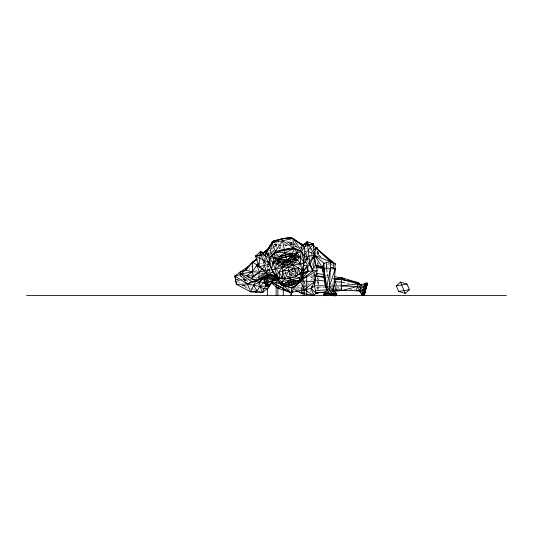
<?xml version="1.0" encoding="UTF-8"?>
<svg xmlns="http://www.w3.org/2000/svg" width="533" height="533" viewBox="0 0 533 533"><rect width="100%" height="100%" fill="white"/><g stroke="black" fill="none" stroke-linecap="round" stroke-linejoin="round"><path stroke-width="0.4" stroke-dasharray="2.67 2" d="M314.39 277.726L314.377 273.715M278.019 244.993L278.059 242.648M301.458 249.038L301.538 247.399L302.571 245.78M314.823 275.321L314.976 272.916M263.602 268.059L263.728 266.593M318.068 263.162L317.935 264.621L317.935 263.162M269.238 270.864L269.725 267.739M318.101 289.239L318.308 280.864L318.274 284.995M264.528 262.476L265.148 257.699M301.338 257.319L301.558 255.713M314.723 273.476L313.624 279.465M264.648 260.224L265.041 257.779M332.266 285.968L333.092 281.064M264.728 262.776L265.214 260.517M265.374 259.764L265.701 258.252M285.135 274.209L285.661 271.79M292.277 244.047L289.785 241.989L290.325 239.637M264.468 262.836L265.088 260.544M265.227 263.975L265.641 262.416M267.313 256.2L268.139 253.102M265.534 264.055L265.954 262.502M267.832 255.487L269.292 250.03M269.645 271.843L270.271 269.505M276.121 247.678L277.04 244.254M285.375 275.221L286.214 272.103M305.043 262.109L306.089 258.212M271.217 254.934L273.769 249.884M275.221 246.992L276.314 244.827L278.559 244.354M305.256 262.842L307.068 259.285L306.928 257.919M304.283 288L305.869 285.155L303.797 281.611M245.3 281.351L246.433 279.392L240.576 276.547L240.25 275.115M266.613 268.152L268.086 266.154M274.948 256.813L275.927 255.474M262.942 267.693L263.968 266.413M305.869 255.86L307.834 253.448M308.321 252.849L310.286 250.437M310.779 249.837L312.251 248.025M263.009 257.559L264.028 256.34M316.415 288.213L317.461 287.014M300.239 247.412L301.378 246.226M267.799 270.997L269.538 269.338L268.739 266.373M271.537 249.131L273.922 246.979M274.522 246.439L276.314 244.827L282.49 245.44L273.922 244.66M251.303 274.995L253.128 273.349M303.91 286.474L305.729 284.835M306.335 284.289L308.154 282.65M310.579 280.465L314.217 277.187L313.837 273.036M248.978 280.531L250.87 278.912M256.46 278.466L257.686 277.44M261.35 274.362L263.189 272.823L261.603 272.889M287.167 277.1L288.44 276.054M242.288 279.439L246.433 279.392L243.748 281.331L243.268 279.212L244.5 278.239M270.651 249.211L272.536 247.745M273.169 247.259L276.314 244.827L273.902 241.602M267.539 270.811L269.538 269.338L270.751 270.324M278.712 248.818L282.617 245.993M267.419 270.498L269.538 269.338L270.557 271.524M298.707 266.507L300.066 265.774L297.727 265.607M304.263 286.994L305.709 286.248M306.428 285.875L308.6 284.755M244.141 285.162L242.662 285.921L241.109 285.535M267.493 253.528L268.925 252.802M271.797 251.343L273.949 250.25M278.966 247.705L282.55 245.88M262.056 259.884L264.968 258.578M305.396 258.665L307.648 257.725M308.061 284.249L309.52 283.649M297.574 289.919L302.091 288.113L296.615 287.334M260.137 274.015L263.189 272.823M244.887 285.082L242.662 285.921L242.335 284.189M254.314 271.277L257.412 270.204M244.747 285.202L242.662 285.921L247.685 288.306M244.46 281.091L247.305 280.125M293.796 252.069L295.342 251.596M267.186 269.998L269.538 269.338M260.697 263.815L262.216 263.395M265.561 254.514L269.178 253.541M269.958 253.335L272.31 252.709M294.676 246.712L297.068 246.073M305.016 259.831L307.068 259.285L308.52 262.189M286.954 276.987L288.426 276.594M292.43 272.057L294.023 271.663M257.939 283.996L260.91 283.289M254.314 277.7L257.466 277.027M287.54 242.462L289.785 241.989L292.131 242.422M272.096 251.736L273.722 251.396M294.802 246.952L297.234 246.439M266.147 253.455L267.739 254.521L271.763 253.668M299.126 247.905L303.703 247.519M301.285 248.218L302.851 247.885M275.421 255.434L277.853 254.921M278.666 254.747L280.285 254.408M289.206 252.529L291.638 252.016M284.349 273.402L286.754 272.896M291.558 271.883L293.963 271.377M291.951 273.616L294.376 273.103M287.04 277.147L289.279 276.674M305.522 259.598L307.068 259.285L306.228 256.16M313.671 274.302L315.263 273.982M284.409 273.689L286.021 273.409M284.882 245.273L286.494 245.027M289.725 244.534L292.151 244.161M305.362 249.018L306.895 248.798M349.541 289.825L355.105 289.286M284.869 245.433L288.087 245.26M291.298 245.087L293.703 244.96M294.509 244.914L296.115 244.834M309.58 252.535L311.245 252.455L312.198 254.501M240.576 276.547L242.175 276.487M240.51 280.605L235.666 279.512L238.704 279.392M243.268 279.212L245.546 279.125M238.564 275.907L240.776 275.834L246.846 279.612M237.138 280.151L239.344 280.085M243.028 279.965L247.445 279.825M318.274 287.76L324.824 287.573M336.283 287.24L339.554 287.147M297.72 285.335L300.978 285.262M301.791 285.242L305.869 285.155M273.922 244.314L278.632 244.221M284.209 244.107L285.801 244.081M289.785 244.001L292.171 243.947M266.32 266.433L268.759 266.387M235.666 279.512L238.151 279.485M295.635 288.14L302.091 288.113M305.229 259.278L308.554 259.278M328.108 263.229L332.012 263.229M330.393 263.955L332.819 263.955M331.2 267.286L332.819 267.286M324.171 267.773L325.776 267.773M276.167 270.504L277.92 270.504M290.785 270.504L293.989 270.504M274.122 244.387L278.259 244.394M289.845 244.427L292.331 244.427M289.466 243.741L295.075 244.034M267.18 254.634L268.792 254.754M304.396 251.403L305.915 251.636M309.72 252.222L311.245 252.455L311.838 254.727M250.57 266L254.641 266.64M286.161 241.642L291.804 242.582M326.283 277.353L327.895 277.62M325.67 274.995L328.075 275.441M342.399 282.184L349.615 283.809M287.5 242.475L292.197 243.554M289.785 241.989L292.097 242.562M292.87 242.755L295.189 243.328M279.225 248.511L281.551 249.138M291.291 275.454L292.877 275.894M295.342 289.419L296.888 289.892M267.713 253.788L269.118 254.248M342.373 282.277L347.043 283.882M327.489 264.415L330.56 265.567M309.48 276.48L313.877 278.259M294.249 289.685L295.662 290.365M244.547 285.288L247.492 286.754M250.443 288.22L254.128 290.052M294.649 289.725L296.135 290.472M318.101 251.776L318.501 255.194L320.673 256.333L318.501 255.194L316.415 252.802M291.238 270.504L293.956 271.963M281.597 279.179L283.643 280.325M284.842 271.743L286.174 272.57M284.775 244.56L288.786 247.112M326.356 266.187L329.048 267.926M316.762 251.243L318.807 252.655M318.501 255.194L320.5 256.646M331.166 264.381L332.499 265.354M310.639 256.306L311.885 257.286M294.776 246.099L297.9 248.664M306.941 257.272L308.76 258.911M243.534 285.288L247.125 288.586M237.412 281.111L239.743 283.25M249.93 285.568L251.063 286.607M253.335 288.693L254.468 289.739M293.763 243.914L298.473 248.265M297.447 285.974L300.139 289.079M309.8 289.972L311.272 291.784M244.827 280.904L240.776 275.834L241.556 280.012M301.332 249.544L301.332 247.932L301.978 248.944M288.293 287.987L289.366 289.979M267.952 256.16L267.739 254.521L268.472 255.987M268.246 252.849L268.945 254.321M305.702 254.401L306.682 256.653M307.008 257.399L308.321 260.404M257.959 283.829L258.518 285.128M307.328 257.379L308.567 260.384M267.739 254.521L268.552 256.706M267.706 264.508L269.958 271.544M305.023 250.55L305.509 252.069M305.749 252.829L306.468 255.114M302.004 248.984L301.538 247.399L301.631 248.951M296.648 268.952L297.101 270.537M301.458 246.532L302.071 248.824M305.222 260.597L306.248 264.428M290.765 273.502L291.378 275.801M267.613 253.961L268.239 256.306M301.405 262.829L301.918 265.121M331.606 284.375L331.952 285.981M326.742 269.571L327.875 275.048M247.572 280.518L247.838 281.91M301.332 247.932L301.545 249.351M306.102 257.459L307.041 263.828M314.523 266.054L315.13 270.504M249.184 267.992L249.351 269.491M326.669 269.611L327.529 277.786M271.517 251.783L271.677 253.428M318.068 277.853L318.274 280.038M307.068 259.285L307.408 263.295M314.823 265.694L315.076 269.705M291.411 274.335L291.478 275.867M277.66 270.504L277.68 272.11M340.087 283.529L340.087 285.055M336.756 283.529L336.756 285.821M336.03 283.529L336.03 285.055M318.274 253.255L318.274 255.194M317.935 251.936L317.901 255.194M317.901 277.66L317.935 279.312M317.901 280.038L317.935 284.995M317.901 287.454L317.935 290.712M317.661 251.116L317.661 255.194M317.661 261.77L317.661 264.141M317.661 277.66L317.661 279.245M317.661 280.864L317.661 284.995M317.661 287.454L317.661 289.079M315.803 252.749L315.803 255.194M315.803 280.864L315.803 284.995M313.797 274.668L313.797 279.665M312.251 253.022L312.251 254.687M312.251 263.016L312.251 265.514M312.251 275.501L312.251 280.498M311.245 252.455L311.245 257.379M311.245 275.428L311.245 280.358M306.715 257.452L306.715 263.742M304.396 281.737L304.396 286.461M301.332 286.634L301.332 289.053M291.644 274.642L291.644 276.214M290.791 273.715L290.791 275.321M290.712 273.835L290.712 275.501M267.493 253.994L267.493 255.54M267.493 263.355L267.493 270.711M332.819 267.719L331.2 267.719L332.819 267.773"/><path stroke-width="0.8" d="M315.343 247.992L317.661 247.958L315.803 247.958L314.55 255.194L323.964 263.229L323.964 268.792L326.769 286.787L326.782 289.939L324.051 293.843L323.611 295.329L330.813 295.462L330.813 294.249C335.517 285.082 334.657 274.075 335.17 263.955L315.803 247.958L313.797 245.526L313.224 247.065M314.377 281.917L314.383 280.131L314.423 281.737L311.245 288.56L313.797 295.489L315.803 293.057L326.283 291.824M272.796 275.854L275.761 277.027C278.626 271.757 282.717 266.56 287.034 262.323C292.697 264.455 298.54 267.559 303.277 271.224L310.013 264.428L314.39 254.914L313.391 243.901L307.168 241.795L304.423 247.559L304.043 262.669L303.277 271.224L300.925 281.271L292.43 287.92L281.97 285.268L275.761 277.027L271.61 269.498L265.161 255.827L260.331 251.669L255.487 256.106L259.011 266.587L266.86 273.522L271.31 275.275M269.332 285.148L270.564 284.202L268.925 286.701L266.32 285.881L264.275 282.23L264.428 277.24L265.907 275.981L267.986 276.047L268.192 275.021L276.067 276.58L275.861 277.606L274.302 277.959M251.369 278.339L253.355 276.047L252.382 271.75L252.569 262.196L256.953 258.418M359.862 291.178L361.121 284.789L367.144 283.116L364.479 294.582L362.247 295.255L359.862 291.178C351.167 290.205 342.259 290.292 333.531 290.971M291.584 238.731L293.103 238.411L301.638 251.583L304.043 262.669L298.886 280.958L298.82 283.163L291.844 285.162L284.662 286.148L271.61 269.498L269.338 258.392L271.83 242.895L273.422 240.956L282.07 238.751L290.865 237.285L302.911 245.24L304.423 247.559C295.282 257.146 304.836 270.144 300.925 281.271L292.43 287.92L281.97 285.268C273.895 276.66 277.4 260.91 265.161 255.827L265.614 253.102L271.83 242.895L282.07 238.751L293.103 238.411L304.423 247.559M267.986 276.047L265.907 275.981L265.754 278.772L266.76 280.891L266.32 285.881L263.748 288.999L262.449 292.617L250.723 291.877L236.445 284.375L234.886 276.021L248.938 265.74L256.406 259.151M314.337 260.684L314.55 255.194L335.17 263.955L333.125 262.542M314.357 260.797L314.423 259.278L313.151 256.553M313.524 250.21L315.803 247.958L330.393 261.703L330.393 268.792L326.769 286.787L329.574 289.872L331.613 293.137L331.506 295.422L323.611 295.329L324.923 293.11L328.408 292.83L336.809 294.129L335.377 295.715L323.784 295.382M364.112 294.836L365.058 290.905L364.479 294.582L362.58 295.555L357.416 286.448L334.511 285.821L336.03 279.392L340.087 277.686L341.593 277.686L358.409 282.743L363.493 287.107L364.239 289.799L365.411 290.112L367.144 283.116L365.598 283.163L364.672 283.809L363.493 287.107L362.58 295.555L362.84 292.364L359.888 290.225L356.284 290.658L358.409 282.743L341.593 279.392L333.645 279.006M330.393 268.792L329.341 286.787L329.574 289.872L328.408 292.83L323.611 295.329L335.377 295.715L336.603 293.736L333.278 290.378L332.819 288.939M314.523 280.131L314.423 281.737L304.396 289.612L290.791 292.63L277.886 288.206L271.663 283.223M304.103 256.14L301.638 251.583L298.12 250.65L293.223 247.612L293.103 238.411L282.497 240.783L275.434 251.356L269.338 258.392L268.925 263.555L268.712 261.91M325.67 292.177L315.803 293.057L314.55 285.821L315.396 276.081L324.124 277.48M275.081 274.861L275.761 277.027L259.011 266.587L260.331 251.669L265.614 253.102L266.873 252.129M301.978 269.685L300.326 273.902L297.494 274.948L295.755 276.9L284.935 279.179L282.557 278.093L282.737 261.223L279.412 258.425L273.669 257.839L269.338 258.392L275.434 251.356L293.223 247.612L301.638 251.583L295.868 253.162M245.84 282.17L247.365 284.069L250.723 291.877L256.979 290.678L262.449 292.617L268.072 288.1L268.925 286.701L266.32 285.881L260.091 286.514L247.365 284.069L236.445 284.375L234.886 276.021C243.101 274.835 247.132 267.419 252.569 262.196L256.886 264.868L259.358 272.183L258.538 279.858L255.44 281.064M291.611 269.058L298.307 268.026L297.494 274.948L290.518 259.584L292.437 255.687L297.454 252.829L298.12 250.65M300.639 280.351L312.891 270.897L314.423 259.278L312.511 257.772M364.152 294.289L363.959 294.942L366.378 285.994L364.799 285.815L363.493 287.107L360.335 287.467L357.416 286.448L341.593 290.592L341.593 277.686L344.511 279.125M284.309 266.84L275.301 269.405L271.61 269.498L274.835 252.489L294.229 248.405L301.638 251.583M359.888 290.225L362.96 290.278L364.239 289.799L365.598 283.163L363.493 287.107M330.393 261.703L323.964 263.229L322.258 267.286L325.51 286.787L328.408 292.83L330.813 294.249L326.822 293.756L326.589 295.329L328.614 295.628M303.47 288.979L313.797 295.489L301.332 293.083L301.871 289.532M334.477 272.883L335.17 268.792L322.258 268.792L323.344 271.923M268.612 274.295L267.086 274.248L265.627 275.388L263.988 277.886L264.508 278.852L265.96 277.746L267.486 277.78L274.781 279.225L274.582 280.251L267.28 278.806L265.754 278.772L264.308 279.878L265.707 277.007L277.227 278.992L277.426 277.966L266.46 276.021L266.66 274.995L268.412 275.321L268.612 274.295L273.609 275.281L273.402 276.307L269.125 275.461M264.928 276.454L266.886 275.275L267.086 274.248M267.439 275.987L267.28 278.806L268.292 280.924L267.253 286.174L269.258 284.116M269.332 284.649L268.925 286.701L269.545 284.375M267.3 285.921L271.81 283.309L272.13 281.69L266.76 280.891C262.156 283.296 258.505 287.753 256.293 292.397L254.861 291.718M364.799 285.815L367.144 283.116L365.198 290.771L362.96 290.278L360.335 287.467L358.083 283.956L341.593 279.392M269.338 258.392L272.176 256.113L274.835 252.489L278.966 256.693L279.412 258.425L276.407 264.022L275.301 269.405C280.644 264.368 287.514 261.263 292.437 255.687L296.128 254.921L300.039 257.026L304.043 262.669L300.625 264.068L291.351 265.354M367.19 283.663L364.985 292.311L362.84 292.364L362.247 295.255L364.479 294.582L367.157 283.296M365.305 290.438L367.144 283.116M311.838 286.288L311.245 288.56L315.803 293.057M365.272 290.105L367.224 284.102L365.298 290.152M269.738 247.139L270.031 246.046M270.338 246.133L270.811 244.381L272.136 243.641M334.537 271.137L335.17 268.792L329.341 286.787L336.809 294.129L333.658 293.556L332.352 290.152L326.782 289.939M367.17 283.476L365.198 290.771L365.411 290.112L362.96 290.278L364.985 292.311L364.432 293.63M364.385 293.49L366.951 284.715M324.131 295.509L333.045 295.615L333.658 293.556L335.897 293.023M333.045 295.615L330.813 295.462L331.613 293.137L333.045 295.615L334.664 294.049L335.377 295.715L333.898 295.562M270.178 246.086L270.811 244.381L267.386 250.983M365.332 290.185L366.378 285.994L364.239 289.799M298.447 257.359L300.039 257.026L292.437 255.687L279.412 258.425L275.728 259.225L272.996 262.722L282.903 267.14C286.634 265.201 292.064 264.281 292.983 259.398L292.137 253.915L294.229 248.405L300.039 257.026L292.757 265.061L288.073 267.266L282.543 270.964L279.019 272.09L279.545 278.279L283.703 278.186M250.723 291.877L255.447 281.357L261.71 278.339L265.627 275.388L263.109 279.185M271.81 283.309L267.966 282.55L266.32 285.881L264.275 282.23L265.754 278.772M292.757 265.061L284.116 264.788L283.869 262.989L285.068 260.397L292.983 259.398L297.441 259.584L300.625 264.068C293.703 261.616 286.168 261.543 279.412 258.425L272.996 262.722L274.588 262.389M269.098 248.052L270.811 244.381M265.161 255.827L271.83 242.895L273.349 242.575M362.84 292.364L361.74 294.389M335.377 295.715L336.603 293.736L333.658 293.556M293.05 256.52L294.589 256.193L296.128 254.921L297.454 252.829L286.288 255.147M265.614 253.102L273.422 240.956L278.986 239.863M257.359 259.364L252.569 262.196L245.593 270.224L239.603 272.256L240.45 274.102L246.666 275.648L252.382 271.75L258.418 263.036M256.979 290.678L253.481 285.048L259.245 282.104L261.71 278.339M264.428 277.24L259.245 282.104L255.447 281.357L251.543 281.357L247.365 284.069L234.886 276.021L236.359 275.974M285.335 238.524L290.865 237.285L302.911 245.24L307.168 241.795L314.39 254.914L303.277 271.224L303.03 268.972M312.391 245.233L313.391 243.901L305.329 244.933M265.001 277.18L265.907 275.981M299.06 282.064L290.791 292.63L290.791 295.489M251.476 278.433L259.358 272.183L261.916 268.978M304.183 255.027L313.391 243.901L304.696 246.466M301.105 279.552L308.101 271.324L317.202 270.504L314.423 259.278L314.523 260.884M335.65 294.796L336.603 293.736M315.696 275.608L317.661 273.496L324.071 274.695M263.529 291.491L262.449 292.617L260.091 286.514L259.245 282.104L265.627 275.388M269.478 285.328L270.564 284.202L268.072 288.1L263.748 288.999L260.091 286.514M301.951 245.64L303.097 244.454L300.745 244.021M303.23 245.72L307.168 241.795L310.013 264.428M266.06 272.663L258.538 279.858L251.636 279.012M396.325 285.815L400.483 282.117L407.005 284.056L409.371 289.685L405.213 293.377L398.691 291.444L396.325 285.815L407.005 284.056M263.249 253.108L268.852 248.165L263.215 253.022M264.228 278.266L265.707 277.007L267.486 277.78M325.363 285.821L314.55 285.821L311.245 288.56L304.396 289.612L300.392 281.551M284.622 279.185L281.444 281.797L281.97 285.268M265.201 276.154L266.66 274.995L268.412 275.321M264.988 283.623L266.44 282.517L267.966 282.55M258.225 277.666L265.541 272.276M298.886 280.958L290.678 279.618L283.709 284.156L291.844 285.162L298.886 280.958C293.576 279.958 288.719 283.096 284.662 286.148L283.709 284.156L281.444 281.797L300.006 277.88L300.925 281.271M283.709 284.156L290.678 279.618L295.782 280.718L296.008 282.557L298.82 283.163L300.006 277.88L295.255 276.56M277.886 295.489L277.886 288.206L279.125 287.334M281.597 285.581L282.836 284.702M272.263 280.185L274.662 280.278L276.627 278.972M272.176 256.113L273.669 257.839L278.966 256.693L285.022 252.762L294.229 248.405M264.055 270.871L259.358 272.183L253.355 276.047L246.666 275.648L247.592 276.867M300.719 280.405L317.202 270.504L314.423 281.737L300.832 280.871M301.698 275.128L308.101 271.324L307.688 266.507M364.985 292.311L363.053 293.463L364.479 294.582M292.137 253.915L285.968 257.259L278.966 256.693L285.435 254.727L292.137 253.915L285.022 252.762L274.835 252.489M276.407 264.022L285.068 260.397L282.41 263.955L276.407 264.022L278.019 263.675M302.284 274.049L308.101 271.324L307.075 267.493M259.664 278.786L264.814 276.387M252.569 262.196L254.747 261.23M291.778 277.42L290.345 278.039L287.853 278.093M285.435 264.515L284.116 264.788L282.41 263.955L280.411 262.049L279.412 258.425L286.561 260.084L292.437 255.687L297.441 259.584L291.924 261.95L288.053 259.771L290.199 261.656L290.698 263.402M293.416 276.767L290.345 278.039L288.007 278.053M296.488 275.494L300.326 273.902L298.307 268.026M293.05 291.724L290.791 292.63L271.837 282.363M247.365 284.069L255.447 281.357M294.629 268.419L288.719 270.331L282.543 270.964L284.935 279.179L288.719 270.331L295.755 276.9L294.629 268.419L288.073 267.266L282.903 267.14M279.785 250.923L284.329 249.484L289.066 248.964M263.275 253.795L255.487 256.106L256.939 256.919M258.412 264.448L256.886 264.868L257.053 266.367M306.668 271.703L308.101 271.324L302.551 272.37M272.996 262.722L277.74 261.483L280.411 262.049M286.454 282.683L291.178 281.99L296.008 282.557L291.538 283.703L286.987 284.462L286.454 282.683L295.782 280.718M330.813 294.249L326.589 295.329L331.506 295.422L323.951 295.442M269.798 281.404L274.582 280.251M328.408 292.83L324.051 293.843L326.822 293.756M274.508 276.933L276.067 276.58M278.966 256.693L284.822 255.454M273.669 257.839L275.728 259.225L282.67 257.739M288.366 256.54L296.128 254.921M279.192 259.438L277.646 259.764L275.728 259.225M259.011 266.587L269.731 264.321M304.436 257.013L314.39 254.914M295.828 259.924L297.441 259.584M283.869 262.989L290.199 261.656M270.111 272.836L273.362 272.15M303.51 265.8L306.761 265.114M282.543 270.964L285.561 270.331M276.334 275.088L279.545 278.279L281.144 277.946M297.927 274.408L300.326 273.902M286.987 284.462L289.246 283.982M293.756 283.036L296.008 282.557M343.152 290.272L341.593 290.592L345.571 290.212M259.358 272.183L252.382 271.75L240.45 274.102L251.543 281.357L253.108 281.677M274.162 279.499L277.227 278.992M398.691 291.444L409.371 289.685M300.039 257.026L295.202 257.799L292.983 259.398L294.682 260.764M325.203 295.549L324.544 295.655L326.922 295.542M264.475 254.941L255.487 256.106L269.112 262.922M316.129 267.699L322.525 267.992M341.593 285.821L358.083 283.956L361.121 284.789M333.685 291.298L340.087 290.592M315.396 290.712L326.949 289.779M332.725 289.312L341.593 289.046M279.545 278.279L284.116 278.079M296.375 290.705L301.332 293.083L303.67 293.063M276.187 286.434L277.886 288.206L279.499 288.2M333.531 278.552L341.593 279.085M341.593 282.004L333.785 281.85M323.964 268.792L325.51 286.787L333.711 286.787L333.278 290.378L332.352 290.152M26.65 295.489L506.35 295.489M315.343 293.023L317.661 293.057M274.248 278.746L274.662 280.278L278.572 280.331M323.611 295.329L331.16 295.442M259.245 282.104L266.44 282.517M303.097 244.454L300.672 244.054M251.543 281.357L255.527 281.73M315.056 280.038L324.824 280.984M322.438 267.992L317.661 267.519L315.696 265.407M316.129 273.316L317.661 273.496L315.803 275.614L324.67 277.08M334.484 276.64L340.087 277.686M245.593 270.224L252.382 271.75M362.96 290.278L365.378 290.925M270.611 280.958L281.344 284.249M316.142 265.168L322.851 267.24M263.295 252.809L260.331 251.669L266.86 273.522M296.874 290.845L301.332 293.083M333.718 263.195L335.17 263.955M274.662 280.278L281.477 283.962M271.57 282.077L290.791 292.63L283.403 285.268M256.42 281.464L246.666 275.648L249.671 277.979M293.223 247.612L282.497 240.783L271.83 242.895L275.434 251.356M315.803 247.958L333.625 263.229L333.625 268.792M358.363 282.91L360.428 284.942M316.735 266.353L317.661 267.519L315.803 265.194M325.51 286.787L327.109 289.312M277.093 286.914L277.886 288.206M279.019 272.09L282.557 278.093M309.613 264.361L312.891 270.897L309.8 263.389M334.511 285.821L336.756 290.592M309.953 264.148L312.891 270.897M400.483 282.117L405.213 293.377M282.07 238.751L292.43 287.92M264.308 279.878L263.988 277.886L264.275 282.23M314.357 280.218L314.423 281.737L314.377 280.131M314.337 280.325L314.55 285.821M331.613 293.137L331.613 295.642M326.582 262.609L326.582 268.792M323.658 263.955L323.658 268.792M306.715 275.668L306.715 295.489M304.396 289.612L304.396 295.489M303.097 274.295L303.097 295.489M291.644 287.194L291.644 295.489M283.263 285.162L283.263 295.489M276.121 282.65L276.121 295.489M267.493 273.163L267.493 274.795M267.493 288.406L267.493 295.489M314.423 259.278L314.423 260.884L314.377 259.245M293.203 256.273L292.71 257.539L295.215 259.491L294.589 256.193L293.203 256.273M279.072 261.763L278.406 263.036L277.646 259.764L278.946 259.278L279.912 260.237L279.072 261.763M322.258 267.286L315.396 264.934L314.55 255.194L322.258 267.286"/></g></svg>
